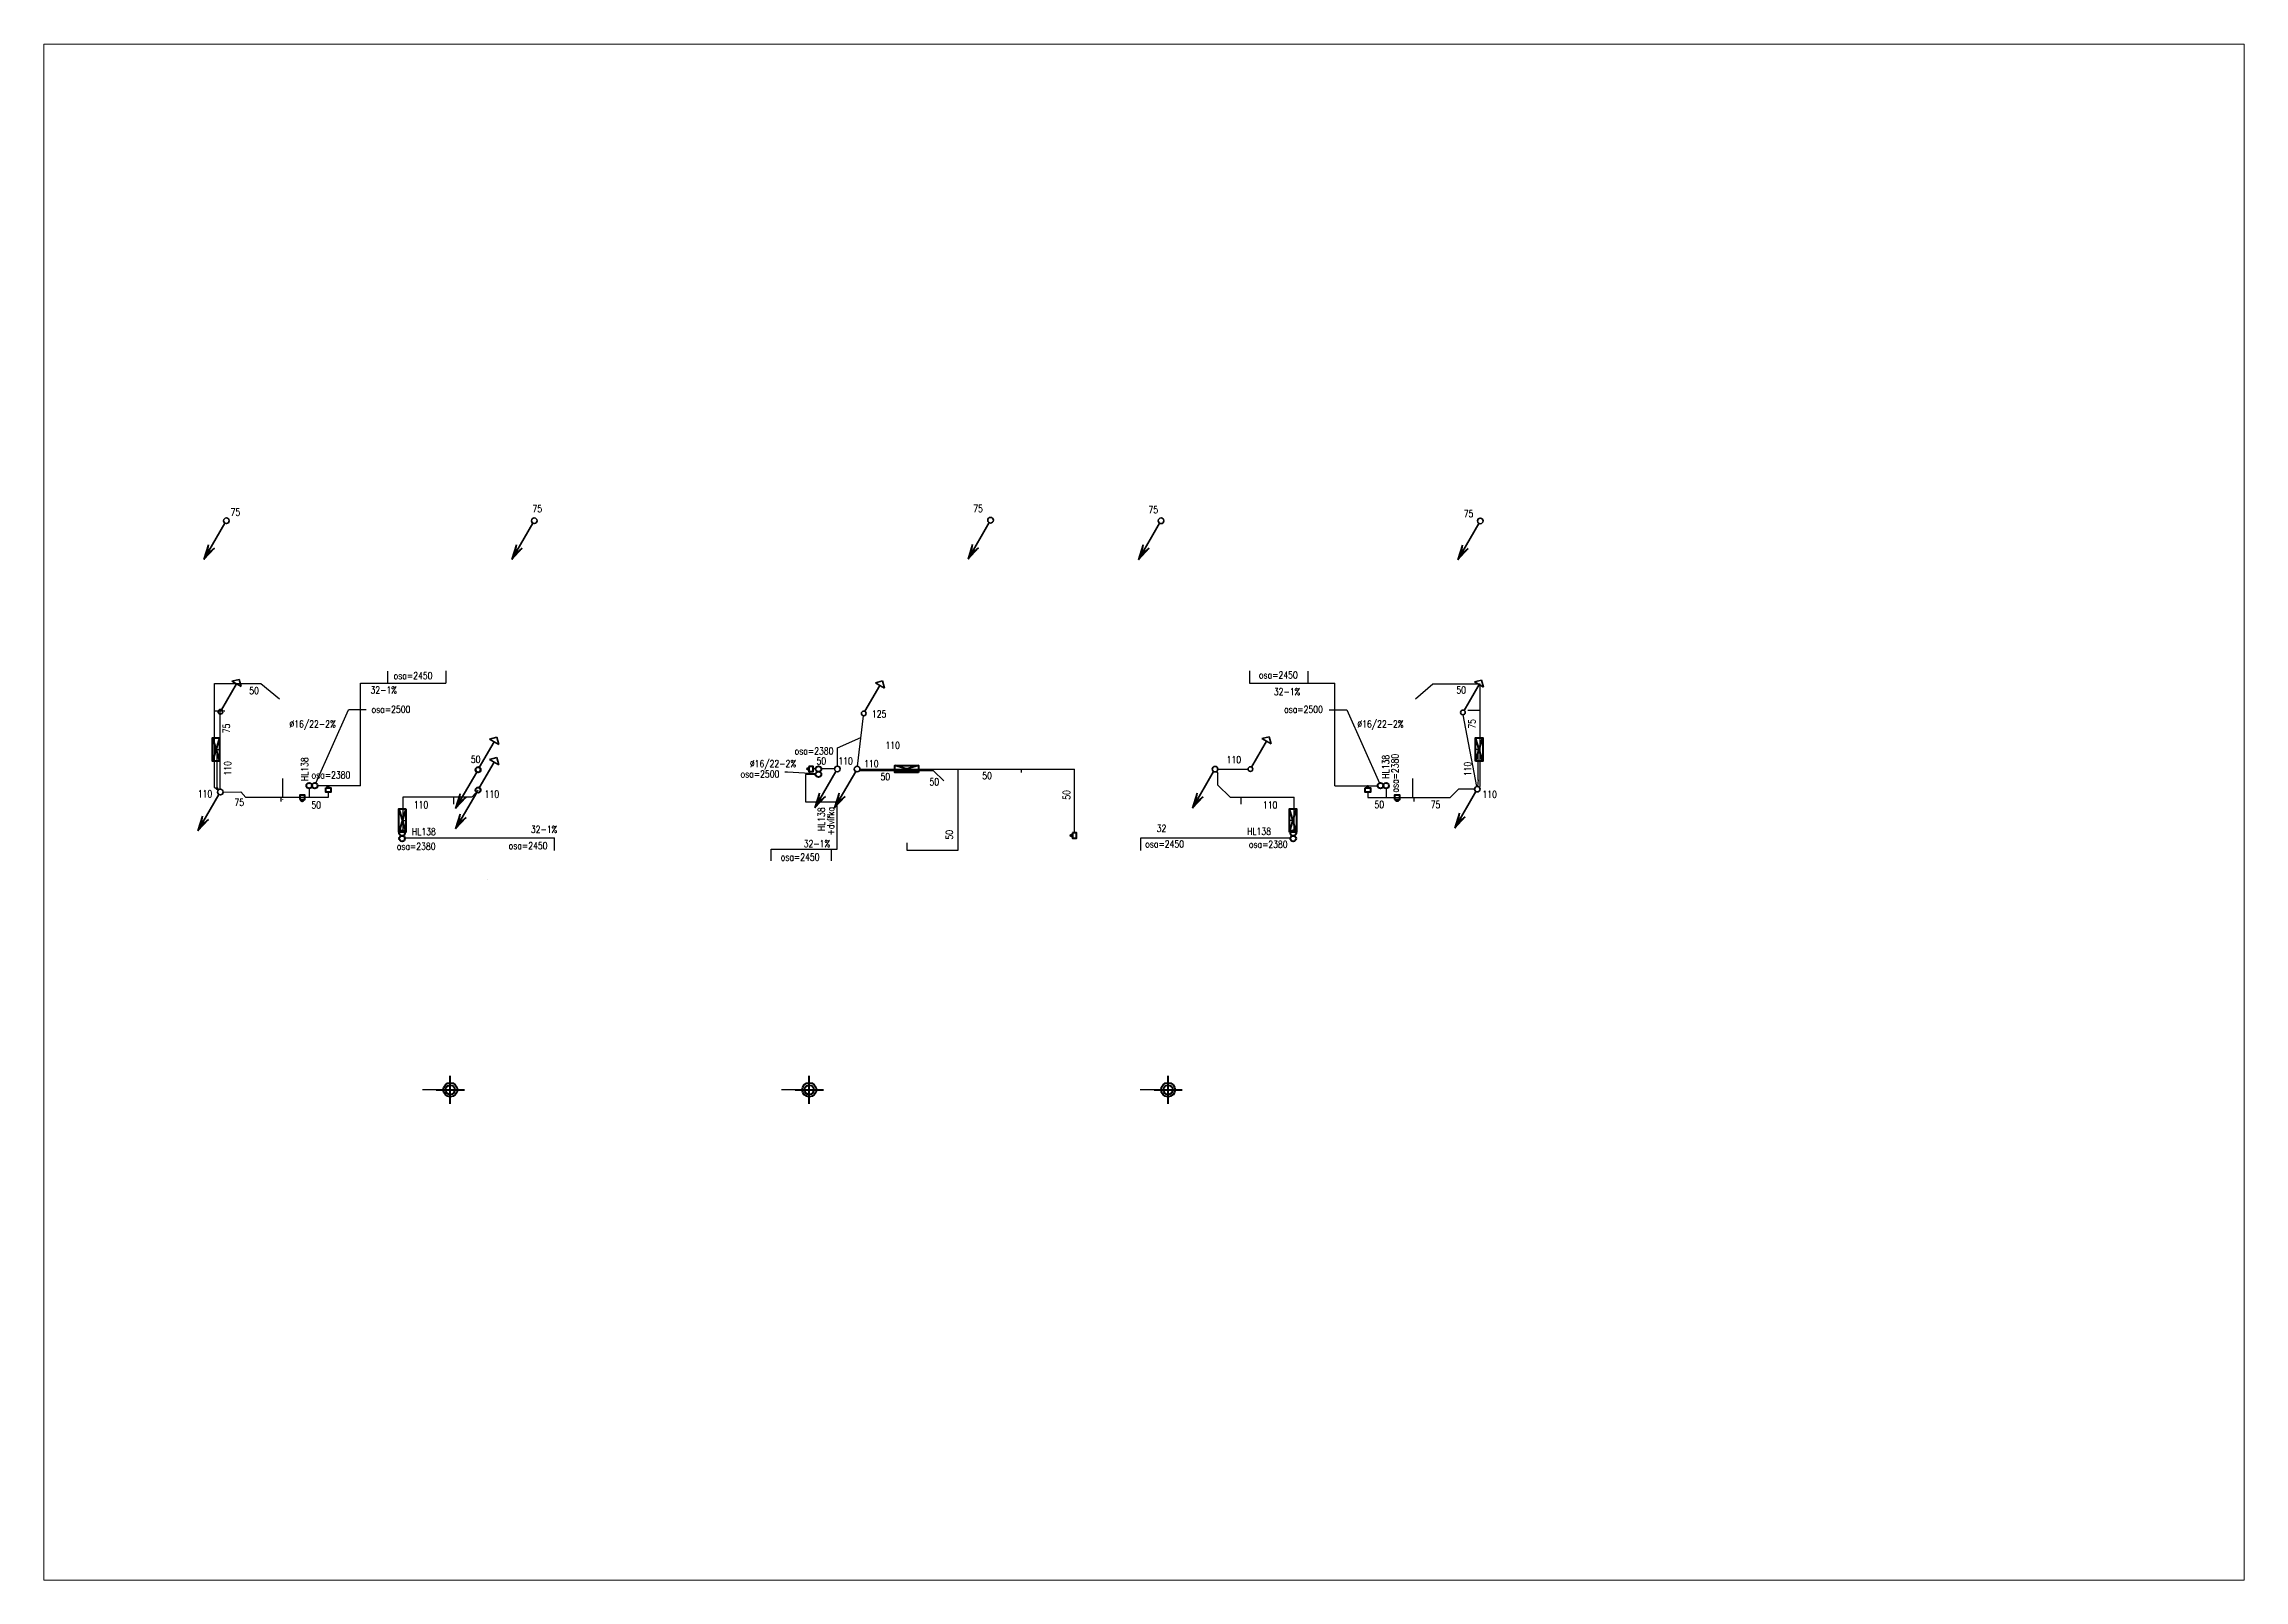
# Paper-space layout 'Layout1' of a CAD drawing. Header units: millimetres. Extents: x 29 to 260, y 20 to 181.
# The model-space entities are those that its viewports show. They can reach past a viewport. Long polylines and large blocks are cut down to what shows.
import ezdxf

# ---------------------------------------------------------------- set-up
doc = ezdxf.new("R2010")
doc.units = ezdxf.units.MM
doc.layers.get('0').update_dxf_attribs({"color": 34})
for name, color, linetype in [('ZT_K_KONDEN', 34, 'KONDENZAT'), ('ZT_K_KONDEN_ZAV', 34, 'KONDENZAT_ZAV'), ('ZT_K_ODVETR', 34, 'ODVETRAVKA'), ('ZT_K_PRIPOJ', 34, 'Continuous'), ('ZT_POPIS', 34, 'Continuous')]:
    doc.layers.add(name, color=color, linetype=linetype)
doc.layers.add('ZT_STOUP', color=34, linetype='Continuous', lineweight=35)
doc.layers.add('ZT_TVAR', color=34, linetype='Continuous', lineweight=40)
doc.styles.add('CARY', font='simplex.shx', dxfattribs={"height": 1.5})
doc.styles.add('SIMPLEX', font='simplex.shx')
doc.styles.get("Standard").update_dxf_attribs({"font": 'arial.ttf'})
doc.linetypes.add('KONDENZAT', pattern='A,8,-1.5,["K",CARY,S=1,R=0,X=0,Y=-0.7],-2.8', length=12.3)
doc.linetypes.add('KONDENZAT_ZAV', pattern='A,3,-1.5,3,-1.5,3,-1.5,["K",Standard,S=1.5,R=0,X=0,Y=-0.5],-2', length=15.5)
doc.linetypes.add('ODVETRAVKA', pattern='A,8,-1.5,["O",CARY,S=1,R=0,X=0,Y=-0.7],-2.8', length=12.3)

# ---------------------------------------------------------------- blocks, each defined once
blk = doc.blocks.new('stoup')
at = {"layer": 'ZT_STOUP'}
for p, q in [((65972, -6610), (66723, -5311)), ((66723, -5311), (66349, -5717)), ((66723, -5311), (66558, -5837)), ((66349, -5717), (66618, -5493)), ((66558, -5837), (66618, -5493))]:
    blk.add_line(p, q, dxfattribs=at)
blk.add_circle((65922, -6696), 100, dxfattribs=at)
blk = doc.blocks.new('VTOK')
at = {"layer": 'ZT_TVAR'}
for p, q in [((-300, 0), (300, 0)), ((0, -300), (0, 300))]:
    blk.add_line(p, q, dxfattribs=at)
for radius in [150, 100]:
    blk.add_circle((0, 0), radius, dxfattribs=at)
blk = doc.blocks.new('vent_hlav')
at = {"layer": 'ZT_STOUP'}
for p, q in [((65972, -17009), (66609, -15906)), ((66414, -15793), (66722, -15710)), ((66414, -15793), (66609, -15906)), ((66609, -15906), (66804, -16018)), ((66722, -15710), (66804, -16018))]:
    blk.add_line(p, q, dxfattribs=at)
blk.add_circle((65922, -17096), 100, dxfattribs=at)

msp = doc.modelspace()

# ---------------------------------------------------------------- linework, layer by layer
at = {"layer": 'ZT_K_KONDEN', "ltscale": 50}
for p, q in [((-1570, 65920), (-1570, 65662)), ((-325, 65925), (-325, 65662)), ((16821, 65925), (16821, 65662)), ((18066, 65920), (18066, 65662)), ((-2146, 65662), (-325, 65662)), ((-2146, 63474), (-2146, 65662)), ((16821, 65662), (18643, 65662)), ((18643, 63474), (18643, 65662)), ((-2146, 63474), (-3063, 63474)), ((7565, 63716), (7352, 63716)), ((7352, 63716), (7352, 63129)), ((18643, 63474), (19559, 63474)), ((7352, 63129), (8026, 63129)), ((8026, 62120), (8026, 63129)), ((-1203, 62363), (1995, 62363)), ((1995, 62092), (1995, 62363)), ((6618, 61873), (6618, 62120)), ((6618, 62120), (8026, 62120)), ((7901, 61873), (7901, 62120)), ((14501, 62092), (14501, 62363)), ((14501, 62363), (17699, 62363))]:
    msp.add_line(p, q, dxfattribs=at)
at = {"layer": 'ZT_K_KONDEN_ZAV', "ltscale": 50}
for p, q in [((-3099, 63528), (-2401, 65091)), ((-2024, 65091), (-2401, 65091)), ((18520, 65091), (18897, 65091)), ((18897, 65091), (19595, 63528)), ((6909, 63767), (6963, 63767)), ((6963, 63767), (7570, 63738))]:
    msp.add_line(p, q, dxfattribs=at)
at = {"layer": 'ZT_K_ODVETR', "ltscale": 40}
for p, q in [((-5137, 63398), (-5137, 65052)), ((8457, 63889), (8587, 64969)), ((21672, 63459), (21385, 64989)), ((8029, 64286), (8531, 64506)), ((8029, 63892), (8029, 64286)), ((16147, 63828), (16792, 63828))]:
    msp.add_line(p, q, dxfattribs=at)
at = {"layer": 'ZT_K_PRIPOJ'}
for p, q in [((-5264, 63437), (-5264, 65659)), ((-5264, 65659), (-4276, 65659)), ((-4276, 65659), (-3872, 65330)), ((20368, 65330), (20731, 65646)), ((20731, 65646), (21738, 65646)), ((21738, 65646), (21738, 63459)), ((-5044, 65068), (-5264, 65068)), ((21478, 65088), (21738, 65088)), ((-5209, 64245), (-5152, 64245)), ((-5209, 64245), (-5209, 63449)), ((21699, 64245), (21648, 64245)), ((21699, 63596), (21699, 64245)), ((-5184, 63375), (-5264, 63437)), ((-5170, 63388), (-5209, 63449)), ((-3807, 63625), (-3807, 63225)), ((-3240, 63414), (-3240, 63225)), ((238, 63236), (363, 63382)), ((7565, 63832), (7513, 63832)), ((7969, 63832), (7685, 63832)), ((10083, 63794), (8498, 63794)), ((8509, 63830), (13088, 63830)), ((9508, 63828), (9508, 63755)), ((10298, 63575), (10083, 63794)), ((10606, 62098), (10606, 63830)), ((11956, 63753), (11956, 63830)), ((13088, 62467), (13088, 63830)), ((16119, 63778), (16146, 63736)), ((16146, 63483), (16146, 63736)), ((16410, 63230), (16146, 63483)), ((19736, 63414), (19736, 63225)), ((20303, 63630), (20303, 63225)), ((21102, 63225), (21280, 63400)), ((21623, 63400), (21280, 63400)), ((21699, 63598), (21688, 63460)), ((21738, 63459), (21724, 63444)), ((-5077, 63339), (-4699, 63343)), ((-4591, 63225), (-4699, 63343)), ((-2834, 63225), (-4591, 63225)), ((-3840, 63138), (-3840, 63225)), ((-3807, 63180), (-3807, 63170)), ((-2834, 63340), (-2834, 63225)), ((-1238, 62519), (-1238, 63236)), ((-1238, 63236), (238, 63236)), ((-154, 63080), (-154, 63236)), ((16410, 63230), (17779, 63230)), ((16648, 63080), (16648, 63230)), ((17779, 62519), (17779, 63230)), ((19346, 63340), (19346, 63225)), ((19346, 63225), (21102, 63225)), ((20336, 63138), (20336, 63225)), ((-1238, 62730), (-1181, 62730)), ((17779, 62730), (17677, 62730)), ((9511, 62255), (9511, 62098)), ((9511, 62098), (10606, 62098)), ((573, 61470), (573, 61470)), ((-230, 56983), (-826, 56983)), ((7430, 56983), (6834, 56983)), ((15085, 56983), (14489, 56983))]:
    msp.add_line(p, q, dxfattribs=at)
at = {"layer": 'ZT_TVAR'}
for p, q in [((-5302, 64495), (-5152, 63995)), ((-5152, 64495), (-5302, 63995)), ((21798, 63995), (21648, 64495)), ((21648, 63995), (21798, 64495)), ((9758, 63905), (9258, 63755)), ((9758, 63755), (9258, 63905)), ((-1331, 62980), (-1181, 62480)), ((-1181, 62980), (-1331, 62480)), ((17827, 62480), (17677, 62980)), ((17677, 62480), (17827, 62980))]:
    msp.add_line(p, q, dxfattribs=at)
for points in [[(-5152, 64495), (-5152, 63995), (-5302, 63995), (-5302, 64495)], [(21648, 63995), (21648, 64495), (21798, 64495), (21798, 63995)], [(7423, 63887), (7423, 63777), (7513, 63777), (7513, 63887)], [(9758, 63755), (9258, 63755), (9258, 63905), (9758, 63905)], [(-2889, 63430), (-2779, 63430), (-2779, 63340), (-2889, 63340)], [(19291, 63430), (19401, 63430), (19401, 63340), (19291, 63340)], [(-3444, 63180), (-3334, 63180), (-3334, 63270), (-3444, 63270)], [(-1181, 62980), (-1181, 62480), (-1331, 62480), (-1331, 62980)], [(17677, 62480), (17677, 62980), (17827, 62980), (17827, 62480)], [(19918, 63181), (20028, 63181), (20028, 63271), (19918, 63271)], [(13043, 62467), (13043, 62357), (13133, 62357), (13133, 62467)]]:
    msp.add_lwpolyline(points, close=True, dxfattribs=at)
for centre, radius in [((7403, 63832), 20), ((7625, 63832), 60), ((-3240, 63474), 60), ((-3123, 63474), 60), ((-2834, 63450), 20), ((7625, 63716), 60), ((19346, 63450), 20), ((19619, 63474), 60), ((19736, 63474), 60), ((-3389, 63160), 20), ((19973, 63161), 20), ((-1260, 62463), 60), ((17756, 62463), 60), ((-1260, 62346), 60), ((13023, 62412), 20), ((17756, 62346), 60)]:
    msp.add_circle(centre, radius, dxfattribs=at)

# ---------------------------------------------------------------- block references
at = {"layer": 'ZT_STOUP', "xscale": 0.6, "yscale": 0.6, "zscale": 0.6, "rotation": 180}
for p in [(34545, 65114), (41115, 65114), (50850, 65124), (54488, 65113), (61300, 65109), (39916, 59798), (47582, 59815), (48003, 59812), (55640, 59810), (34417, 59321), (39916, 59365), (61237, 59383)]:
    msp.add_blockref('stoup', p, dxfattribs=at)
at = {"layer": 'ZT_STOUP', "xscale": 0.5, "yscale": 0.5, "zscale": 0.5}
for p in [(-38097, 73600), (-11585, 73586), (-24368, 73567), (-32598, 72364), (-16119, 72376), (-32598, 71930)]:
    msp.add_blockref('vent_hlav', p, dxfattribs=at)
at = {"layer": 'ZT_TVAR'}
for p in [(-230, 56983), (7430, 56983), (15085, 56983)]:
    msp.add_blockref('VTOK', p, dxfattribs=at)

# ---------------------------------------------------------------- texts
at = {"layer": 'ZT_POPIS', "style": 'SIMPLEX', "width": 0.8}
for s, p in [('75', (-4918, 69239)), ('75', (1524, 69313)), ('75', (10928, 69317)), ('75', (14667, 69295)), ('75', (21394, 69205)), ('50', (-4520, 65431)), ('32-1%%%', (-1932, 65443)), ('50', (21237, 65443)), ('125', (8766, 64932)), ('%%C16/22-2%%%', (19124, 64716)), ('110', (9055, 64264)), ('50', (209, 63961)), ('%%C16/22-2%%%', (6161, 63872)), ('50', (7584, 63930)), ('110', (8050, 63925)), ('110', (8599, 63867)), ('110', (16335, 63958)), ('110', (-5619, 63226)), ('50', (8949, 63592)), ('50', (9994, 63482)), ('50', (11120, 63614)), ('75', (-4835, 63042)), ('50', (-3194, 62990)), ('110', (-1009, 62991)), ('110', (503, 63219)), ('110', (17109, 62990)), ('50', (19489, 62998)), ('75', (20688, 62998)), ('110', (21792, 63212)), ('HL138', (-1048, 62419)), ('32-1%%%', (1489, 62469)), ('32', (14842, 62488)), ('HL138', (16772, 62427)), ('32-1%%%', (7311, 62161))]:
    msp.add_text(s, height=150, dxfattribs=at).set_placement(p)
for s, rotation, p in [('osa=2450', 360, (-1439, 65746)), ('osa=2450', 360, (17024, 65760)), ('32-1%%%', 360, (17342, 65405)), ('75', 90, (-4934, 64594)), ('%%C16/22-2%%%', 360, (-3662, 64716)), ('osa=2500', 360, (-1910, 65032)), ('osa=2500', 360, (17560, 65032)), ('75', 90, (21648, 64691)), ('110', 90, (-4907, 63692)), ('HL138', 90, (-3264, 63572)), ('osa=2380', 360, (7117, 64140)), ('HL138', 90, (19801, 63624)), ('osa=2380', 90, (20003, 63327)), ('110', 90, (21553, 63677)), ('osa=2380', 360, (-3191, 63625)), ('osa=2500', 360, (5963, 63649)), ('HL138', 90, (7759, 62503)), ('+dvířka', 90, (7962, 62413)), ('50', 90, (12993, 63176)), ('50', 90, (10491, 62325)), ('osa=2380', 360, (-1373, 62108)), ('osa=2450', 360, (1016, 62118)), ('osa=2450', 360, (6820, 61874)), ('osa=2450', 360, (14598, 62157)), ('osa=2380', 360, (16808, 62145))]:
    msp.add_text(s, height=150, rotation=rotation, dxfattribs=at).set_placement(p)

psp = doc.layouts.get("Layout1")

# ---------------------------------------------------------------- viewports
at = {"layer": '0'}
psp.add_viewport(center=(144.23, 100.75), size=(230.77, 161.2053), view_center_point=(14571.55, 62912.36), view_height=32791.7893, dxfattribs=at)

doc.saveas('drawing.dxf')
